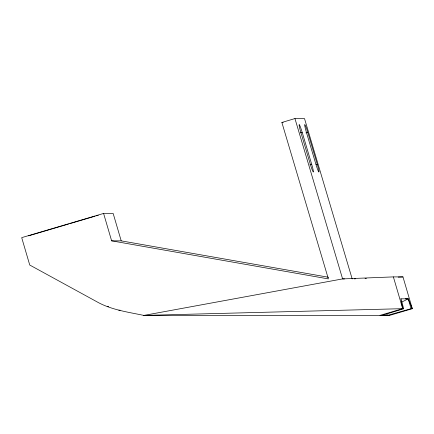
<?xml version="1.0" encoding="UTF-8"?>
<svg xmlns="http://www.w3.org/2000/svg" width="434" height="434" viewBox="0 0 434 434"><rect width="100%" height="100%" fill="white"/><g stroke="black" fill="none" stroke-linecap="round" stroke-linejoin="round"><path stroke-width="0.65" d="M401.548 302.189L408.21 298.831L412.3 308.699L389.542 315.42L143.866 315.415C127.813 312.035 111.023 309.86 96.538 301.576L29.74 265.033L21.7 237.642L103.59 213.441L113.165 213.468L121.205 240.859L328.614 277.288M382.142 315.399L403.68 308.737L401 298.814L402.698 308.672L403.68 308.737M103.59 213.441L111.63 240.837L328.381 278.905L281.878 122.469L294.941 118.558L304.516 118.585L352.18 278.926M300.317 132.875L302.183 132.316L311.683 164.285A8.089 0.651 73.3 0 1 313.31 172.038A8.089 0.651 73.3 0 1 310.326 164.28L300.827 132.316A8.089 0.651 73.3 0 1 299.2 124.563A8.089 0.651 73.3 0 1 302.183 132.316M305.899 132.891L307.766 132.332L317.27 164.302A8.089 0.651 73.3 0 1 318.898 172.054A8.089 0.651 73.3 0 1 315.914 164.296L306.409 132.327A8.089 0.651 73.3 0 1 304.782 124.58A8.089 0.651 73.3 0 1 307.766 132.332M309.816 164.844L311.683 164.285M316.023 164.676L317.27 164.302M28.601 235.841L68.605 224.02M69.896 223.635L95.057 216.203M96.348 215.823L98.285 215.248M158.86 315.301L143.866 315.415L342.605 278.905L393.378 276.897L402.698 308.672L379.951 315.393L389.542 315.42M393.378 276.897L402.974 276.919L412.3 308.699L411.101 308.693L387.356 315.415L386.84 313.646M354.209 278.845L355.565 278.796M365.048 278.422L366.404 278.368M398.233 277.109L402.974 276.919M143.866 315.415L402.698 308.672M405.296 298.831L408.21 298.831L411.101 308.693M281.878 122.469L283.152 122.475M111.63 240.837L121.205 240.859M344.52 278.91L342.605 278.905L294.941 118.558M400.794 298.82L408.21 298.831M107.41 306.626L108.69 306.626M118.851 310.207L120.126 310.212"/></g></svg>
